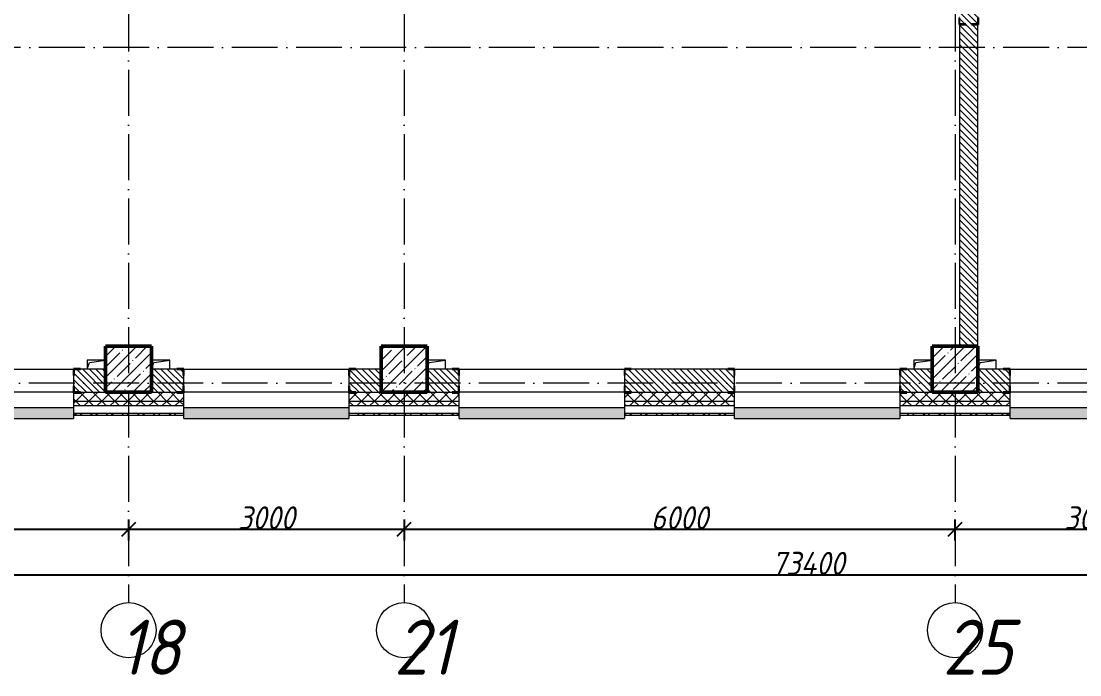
# Model space of a CAD drawing. Header units: millimetres. Extents: x -606178 to 312196, y -19338 to 632709.
# Drawn here: x -400051 to -388521, y 503900 to 511013 of the extents above; entities that cross this region are included whole.
import ezdxf

# ---------------------------------------------------------------- set-up
doc = ezdxf.new("R2010")
doc.units = ezdxf.units.MM
doc.linetypes.add('50_200_ШТРИХ_1Т_ш5_п1_п1_', pattern=[700, 500, -100, 0, -100])
for name, color, linetype, lineweight in [('A-____-____-DIMS', 7, 'Continuous', 9), ('A-GENM-____-MCUT', 7, 'Continuous', 25), ('A-GENM-____-OTLN', 7, 'Continuous', 9), ('A-GENM-____-OTLN-1', 7, 'Continuous', 25), ('A-GLAZ-____-OTLN', 7, 'Continuous', 9), ('A-WALL-____-MCUT', 7, 'Continuous', 13), ('A-WALL-____-MCUT-1', 7, 'Continuous', 9), ('A-WALL-____-OTLN', 7, 'Continuous', 9), ('A-WALL-____-PATT-1', 7, 'Continuous', 9), ('A-WALL-FNSH-MCUT-1', 7, 'Continuous', 9), ('S-COLS-____-MCUT', 7, 'Continuous', 50), ('S-COLS-____-OTLN', 7, 'Continuous', 9), ('S-GRID-____-IDEN', 7, 'Continuous', 9), ('S-GRID-____-OTLN-1', 7, '50_200_ШТРИХ_1Т_ш5_п1_п1_', 9)]:
    doc.layers.add(name, color=color, linetype=linetype, lineweight=lineweight)
doc.layers.add('A-GLAZ-____-OTLN-1', color=7, linetype='Continuous', lineweight=9, true_color=0xc0c0c0)
doc.styles.add('ISOCPEUR_I_9', font='isocpeui.ttf', dxfattribs={"width": 0.9, "height": 250})
doc.dimstyles.new('ISO-2_5_0_9К_БОЛЬШОЙ_ОСИ', dxfattribs={"dimscale": 304.8, "dimtxt": 248.995294, "dimasz": 0.492126, "dimexe": 0.393701, "dimexo": 0, "dimgap": 0, "dimtad": 1, "dimdec": 0, "dimzin": 0, "dimdsep": 46, "dimtxsty": 'ISOCPEUR_I_9', "dimblk1": 'OBLIQUE', "dimblk2": 'OBLIQUE', "dimsah": 1, "dimcen": 0.09, "dimdle": 0.393701, "dimazin": 0, "dimtfac": 1, "dimtdec": 4, "dimtix": 1, "dimtmove": 0, "dimatfit": 3, "dimfxl": 1, "dimtvp": 1, "dimtolj": 1, "dimtzin": 0, "dimarcsym": 2})
pattern_1 = [(135, (-425830.77, 451794.26), (-35.35534, -35.35534), [])]
pattern_2 = [(45, (-425830.77, 451794.26), (-70.71068, 70.71068), []), (135, (-425830.77, 451794.26), (-70.71068, -70.71068), [])]

# ---------------------------------------------------------------- blocks, each defined once
blk = doc.blocks.new('BSC_Колонна _Прямоугольная - 500х500-25642906-АР1_План отверстий 1 этажа в осях 1-64_Ю-ЯЯ')
at = {"layer": 'S-COLS-____-OTLN'}
h = blk.add_hatch(dxfattribs=at)
h.set_pattern_fill('FP_22', color=256, style=0, pattern_type=2)
h.set_pattern_definition([(45, (-26950, -55431.04), (-114.04925, 114.04925), []), (45, (-26835.95, -55431.04), (-114.04925, 114.04925), [201.613, -40.323, 3.353, -36.97])])
h.paths.add_polyline_path([(-250, -250), (250, -250), (250, 250), (-250, 250), (-250, 178)], flags=0)
at = {"layer": 'S-COLS-____-MCUT'}
for p, q in [((250, 250), (-250, 250)), ((-250, 250), (-250, -250)), ((250, -250), (250, 250)), ((-250, -250), (250, -250))]:
    blk.add_line(p, q, dxfattribs=at)
blk = doc.blocks.new('BSC_Колонна _Прямоугольная - 500х500-V18-АР1_План отверстий 1 этажа в осях 1-64_Ю-ЯЯ')
at = {"layer": 'S-COLS-____-OTLN'}
h = blk.add_hatch(dxfattribs=at)
h.set_pattern_fill('FP_24', color=256, style=0, pattern_type=2)
h.set_pattern_definition([(45, (-35950, -55431.04), (-114.04925, 114.04925), []), (45, (-35835.95, -55431.04), (-114.04925, 114.04925), [201.613, -40.323, 3.353, -36.97])])
h.paths.add_polyline_path([(-250, -250), (250, -250), (250, 250), (-250, 250), (-250, 178)], flags=0)
at = {"layer": 'S-COLS-____-MCUT'}
for p, q in [((250, 250), (-250, 250)), ((-250, 250), (-250, -250)), ((250, -250), (250, 250)), ((-250, -250), (250, -250))]:
    blk.add_line(p, q, dxfattribs=at)
blk = doc.blocks.new('BSC_Колонна _Прямоугольная - 500х500-V52-АР1_План отверстий 1 этажа в осях 1-64_Ю-ЯЯ')
at = {"layer": 'S-COLS-____-OTLN'}
h = blk.add_hatch(dxfattribs=at)
h.set_pattern_fill('FP_59', color=256, style=0, pattern_type=2)
h.set_pattern_definition([(45, (-29950, -55431.04), (-114.04925, 114.04925), []), (45, (-29835.95, -55431.04), (-114.04925, 114.04925), [201.613, -40.323, 3.353, -36.97])])
h.paths.add_polyline_path([(-250, -250), (250, -250), (250, 250), (-250, 250)], flags=0)
at = {"layer": 'S-COLS-____-MCUT'}
for p, q in [((250, 250), (-250, 250)), ((-250, 250), (-250, -250)), ((250, -250), (250, 250)), ((-250, -250), (250, -250))]:
    blk.add_line(p, q, dxfattribs=at)
blk = doc.blocks.new('Фахверк_СКБ_Уголок - 250_2700-27497298-АР1_План отверстий 1 этажа в осях 1-64_Ю-ЯЯ')
at = {"layer": 'A-GENM-____-MCUT'}
for p, q in [((200, 181), (125, 181)), ((125, 181), (125, 106)), ((131, 106), (131, 175)), ((131, 175), (200, 175)), ((200, 175), (200, 181)), ((125, 106), (131, 106)), ((131, -6), (125, -6)), ((125, -6), (125, -81)), ((125, -81), (200, -81)), ((131, -75), (131, -6)), ((200, -75), (131, -75)), ((200, -81), (200, -75))]:
    blk.add_line(p, q, dxfattribs=at)
blk = doc.blocks.new('Фахверк_СКБ_Уголок - 200_3600-27915153-АР1_План отверстий 1 этажа в осях 1-64_Ю-ЯЯ')
at = {"layer": 'A-GENM-____-MCUT'}
for p, q in [((125, 156), (50, 156)), ((50, 156), (50, 150)), ((50, 150), (119, 150)), ((119, 150), (119, 81)), ((125, 81), (125, 156)), ((119, 81), (125, 81)), ((125, 19), (119, 19)), ((119, 19), (119, -50)), ((125, -56), (125, 19)), ((119, -50), (50, -50)), ((50, -50), (50, -56)), ((50, -56), (125, -56))]:
    blk.add_line(p, q, dxfattribs=at)
blk = doc.blocks.new('AR_Отверстие прямоугольное _в плите_ - AR_Отверстие прямоугольное _в плите_-V206-АР1_План отверстий 1 этажа в осях 1-64_Ю-ЯЯ')
at = {"layer": 'A-GENM-____-OTLN'}
for p, q in [((100, 50), (-100, 50)), ((-100, -50), (-75, 25)), ((-75, 25), (100, 50)), ((100, -50), (100, 50))]:
    blk.add_line(p, q, dxfattribs=at)
blk = doc.blocks.new('AR_Отверстие прямоугольное _в плите_ - AR_Отверстие прямоугольное _в плите_-V228-АР1_План отверстий 1 этажа в осях 1-64_Ю-ЯЯ')
at = {"layer": 'A-GENM-____-OTLN'}
for p, q in [((100, 50), (-100, 50)), ((-100, 50), (-100, -50)), ((-100, -50), (-75, 25)), ((-75, 25), (100, 50))]:
    blk.add_line(p, q, dxfattribs=at)
blk = doc.blocks.new('Отлив_СКБ - Отлив витража_120_НВФ-31885687-АР1_План отверстий 1 этажа в осях 1-64_Ю-ЯЯ')
at = {"layer": 'A-GLAZ-____-OTLN-1'}
for points in [[(0, -2), (1800, -2), (1800, 0), (0, 0)], [(877, -120), (1800, -120), (1800, -2), (0, -2), (0, -120)]]:
    blk.add_hatch(color=256, dxfattribs=at).paths.add_polyline_path(points, flags=0)
at = {"layer": 'A-GLAZ-____-OTLN'}
for p, q in [((0, 0), (1800, 0)), ((1800, -2), (0, -2)), ((0, -120), (0, -83)), ((1800, -83), (1800, -120)), ((0, -120), (1800, -120))]:
    blk.add_line(p, q, dxfattribs=at)
blk = doc.blocks.new('Ось сетки - Круг_Ø6_00__ISO-2_5_0_9K_-25732049-АР1_План отверстий 1 этажа в осях 1-64_Ю-ЯЯ')
at = {"layer": 'S-GRID-____-IDEN'}
blk.add_circle((0, 0), 3, dxfattribs=at)
blk = doc.blocks.new('_Oblique')
at = {"color": 0, "linetype": 'ByBlock', "lineweight": -2}
blk.add_line((-0.5, -0.5), (0.5, 0.5), dxfattribs=at)
blk = doc.blocks.new('*D4330')
at = {"layer": 'A-____-____-DIMS', "color": 0, "lineweight": -2, "transparency": 16777216}
for p, q in [((-404881, 505589), (-404881, 505363)), ((-398881, 505589), (-398881, 505363)), ((-405001, 505483), (-398761, 505483))]:
    blk.add_line(p, q, dxfattribs=at)
at = {"layer": 'Defpoints', "color": 0, "transparency": 16777216}
for p in [(-404881, 505589), (-398881, 505589), (-398881, 505483)]:
    blk.add_point(p, dxfattribs=at)
at = {"layer": 'A-____-____-DIMS', "color": 0, "lineweight": -2, "transparency": 16777216, "xscale": 150, "yscale": 150, "zscale": 150, "rotation": 180}
blk.add_blockref('_Oblique', (-404881, 505483), dxfattribs=at)
at = {"layer": 'A-____-____-DIMS', "color": 0, "lineweight": -2, "transparency": 16777216, "xscale": 150, "yscale": 150, "zscale": 150}
blk.add_blockref('_Oblique', (-398881, 505483), dxfattribs=at)
at = {"layer": 'A-____-____-DIMS', "color": 0, "transparency": 16777216, "insert": (-401881, 505608), "char_height": 250, "width": 758.48, "attachment_point": 5, "style": 'ISOCPEUR_I_9'}
blk.add_mtext('\\A1;6000', dxfattribs=at)
blk = doc.blocks.new('*D4331')
at = {"layer": 'A-____-____-DIMS', "color": 0, "lineweight": -2, "transparency": 16777216}
for p, q in [((-398881, 505589), (-398881, 505363)), ((-395881, 505589), (-395881, 505363)), ((-399001, 505483), (-395761, 505483))]:
    blk.add_line(p, q, dxfattribs=at)
at = {"layer": 'Defpoints', "color": 0, "transparency": 16777216}
for p in [(-398881, 505589), (-395881, 505589), (-395881, 505483)]:
    blk.add_point(p, dxfattribs=at)
at = {"layer": 'A-____-____-DIMS', "color": 0, "lineweight": -2, "transparency": 16777216, "xscale": 150, "yscale": 150, "zscale": 150, "rotation": 180}
blk.add_blockref('_Oblique', (-398881, 505483), dxfattribs=at)
at = {"layer": 'A-____-____-DIMS', "color": 0, "lineweight": -2, "transparency": 16777216, "xscale": 150, "yscale": 150, "zscale": 150}
blk.add_blockref('_Oblique', (-395881, 505483), dxfattribs=at)
at = {"layer": 'A-____-____-DIMS', "color": 0, "transparency": 16777216, "insert": (-397381, 505608), "char_height": 250, "width": 758.48, "attachment_point": 5, "style": 'ISOCPEUR_I_9'}
blk.add_mtext('\\A1;3000', dxfattribs=at)
blk = doc.blocks.new('*D4332')
at = {"layer": 'A-____-____-DIMS', "color": 0, "lineweight": -2, "transparency": 16777216}
for p, q in [((-395881, 505589), (-395881, 505363)), ((-389881, 505589), (-389881, 505363)), ((-396001, 505483), (-389761, 505483))]:
    blk.add_line(p, q, dxfattribs=at)
at = {"layer": 'Defpoints', "color": 0, "transparency": 16777216}
for p in [(-395881, 505589), (-389881, 505589), (-389881, 505483)]:
    blk.add_point(p, dxfattribs=at)
at = {"layer": 'A-____-____-DIMS', "color": 0, "lineweight": -2, "transparency": 16777216, "xscale": 150, "yscale": 150, "zscale": 150, "rotation": 180}
blk.add_blockref('_Oblique', (-395881, 505483), dxfattribs=at)
at = {"layer": 'A-____-____-DIMS', "color": 0, "lineweight": -2, "transparency": 16777216, "xscale": 150, "yscale": 150, "zscale": 150}
blk.add_blockref('_Oblique', (-389881, 505483), dxfattribs=at)
at = {"layer": 'A-____-____-DIMS', "color": 0, "transparency": 16777216, "insert": (-392881, 505608), "char_height": 250, "width": 758.48, "attachment_point": 5, "style": 'ISOCPEUR_I_9'}
blk.add_mtext('\\A1;6000', dxfattribs=at)
blk = doc.blocks.new('*D4333')
at = {"layer": 'A-____-____-DIMS', "color": 0, "lineweight": -2, "transparency": 16777216}
for p, q in [((-389881, 505589), (-389881, 505363)), ((-386881, 505589), (-386881, 505363)), ((-390001, 505483), (-386761, 505483))]:
    blk.add_line(p, q, dxfattribs=at)
at = {"layer": 'Defpoints', "color": 0, "transparency": 16777216}
for p in [(-389881, 505589), (-386881, 505589), (-386881, 505483)]:
    blk.add_point(p, dxfattribs=at)
at = {"layer": 'A-____-____-DIMS', "color": 0, "lineweight": -2, "transparency": 16777216, "xscale": 150, "yscale": 150, "zscale": 150, "rotation": 180}
blk.add_blockref('_Oblique', (-389881, 505483), dxfattribs=at)
at = {"layer": 'A-____-____-DIMS', "color": 0, "lineweight": -2, "transparency": 16777216, "xscale": 150, "yscale": 150, "zscale": 150}
blk.add_blockref('_Oblique', (-386881, 505483), dxfattribs=at)
at = {"layer": 'A-____-____-DIMS', "color": 0, "transparency": 16777216, "insert": (-388381, 505608), "char_height": 250, "width": 758.48, "attachment_point": 5, "style": 'ISOCPEUR_I_9'}
blk.add_mtext('\\A1;3000', dxfattribs=at)
blk = doc.blocks.new('*D4410')
at = {"layer": 'A-____-____-DIMS', "color": 0, "lineweight": -2, "transparency": 16777216}
for p, q in [((-428181, 505092), (-428181, 504866)), ((-354781, 505092), (-354781, 504866)), ((-428301, 504986), (-354661, 504986))]:
    blk.add_line(p, q, dxfattribs=at)
at = {"layer": 'Defpoints', "color": 0, "transparency": 16777216}
for p in [(-428181, 505092), (-354781, 505092), (-354781, 504986)]:
    blk.add_point(p, dxfattribs=at)
at = {"layer": 'A-____-____-DIMS', "color": 0, "lineweight": -2, "transparency": 16777216, "xscale": 150, "yscale": 150, "zscale": 150, "rotation": 180}
blk.add_blockref('_Oblique', (-428181, 504986), dxfattribs=at)
at = {"layer": 'A-____-____-DIMS', "color": 0, "lineweight": -2, "transparency": 16777216, "xscale": 150, "yscale": 150, "zscale": 150}
blk.add_blockref('_Oblique', (-354781, 504986), dxfattribs=at)
at = {"layer": 'A-____-____-DIMS', "color": 0, "transparency": 16777216, "insert": (-391481, 505113), "char_height": 250, "width": 971.08, "attachment_point": 5, "style": 'ISOCPEUR_I_9'}
blk.add_mtext('\\A1;73400', dxfattribs=at)

msp = doc.modelspace()

# ---------------------------------------------------------------- hatches: boundary and pattern name
at = {"layer": 'A-WALL-____-PATT-1'}
h = msp.add_hatch(dxfattribs=at)
h.set_pattern_fill('FP_6', color=256, style=0, pattern_type=2)
h.set_pattern_definition(pattern_1)
h.paths.add_polyline_path([(-389830.7712, 507475.3011), (-389630.7712, 507475.3011), (-389630.7712, 510975.3011), (-389699.7712, 510975.3011), (-389699.7712, 510981.3011), (-389630.7712, 510981.3011), (-389630.7712, 514475.3011), (-389830.7712, 514475.3011), (-389830.7712, 510981.3011), (-389761.7712, 510981.3011), (-389761.7712, 510975.3011), (-389830.7712, 510975.3011), (-389830.7712, 509018.1171)], flags=0)
h = msp.add_hatch(dxfattribs=at)
h.set_pattern_fill('FP_6', color=256, style=0, pattern_type=2)
h.set_pattern_definition(pattern_1)
h.paths.add_polyline_path([(-399130.7712, 506975.3011), (-399130.7712, 507225.3011), (-399474.7712, 507225.3011), (-399474.7712, 507156.3011), (-399480.7712, 507156.3011), (-399480.7712, 507044.3011), (-399474.7712, 507044.3011), (-399474.7712, 506975.3011), (-399333.6699, 506975.3011)], flags=0)
h.paths.add_polyline_path([(-402405.7712, 506975.3011), (-401286.7712, 506975.3011), (-401286.7712, 507044.3011), (-401280.7712, 507044.3011), (-401280.7712, 507156.3011), (-401286.7712, 507156.3011), (-401286.7712, 507225.3011), (-402474.7712, 507225.3011), (-402474.7712, 507156.3011), (-402480.7712, 507156.3011), (-402480.7712, 507044.3011), (-402474.7712, 507044.3011), (-402474.7712, 506975.3011)], flags=0)
h.paths.add_polyline_path([(-404355.7712, 506975.3011), (-404286.7712, 506975.3011), (-404286.7712, 507044.3011), (-404280.7712, 507044.3011), (-404280.7712, 507156.3011), (-404286.7712, 507156.3011), (-404286.7712, 507225.3011), (-404630.7712, 507225.3011), (-404630.7712, 506975.3011)], flags=0)
h = msp.add_hatch(dxfattribs=at)
h.set_pattern_fill('FP_6', color=256, style=0, pattern_type=2)
h.set_pattern_definition(pattern_1)
h.paths.add_polyline_path([(-396474.7712, 506975.3011), (-396130.7712, 506975.3011), (-396130.7712, 507225.3011), (-396474.7712, 507225.3011), (-396474.7712, 507156.3011), (-396480.7712, 507156.3011), (-396480.7712, 507044.3011), (-396474.7712, 507044.3011)], flags=0)
h.paths.add_polyline_path([(-398355.7712, 506975.3011), (-398286.7712, 506975.3011), (-398286.7712, 507044.3011), (-398280.7712, 507044.3011), (-398280.7712, 507156.3011), (-398286.7712, 507156.3011), (-398286.7712, 507225.3011), (-398630.7712, 507225.3011), (-398630.7712, 506975.3011), (-398449.9196, 506975.3011)], flags=0)
h = msp.add_hatch(dxfattribs=at)
h.set_pattern_fill('FP_6', color=256, style=0, pattern_type=2)
h.set_pattern_definition(pattern_1)
h.paths.add_polyline_path([(-392286.7712, 506975.3011), (-392286.7712, 507044.3011), (-392280.7712, 507044.3011), (-392280.7712, 507156.3011), (-392286.7712, 507156.3011), (-392286.7712, 507225.3011), (-393474.7712, 507225.3011), (-393474.7712, 507156.3011), (-393480.7712, 507156.3011), (-393480.7712, 507044.3011), (-393474.7712, 507044.3011), (-393474.7712, 506975.3011), (-392355.7712, 506975.3011)], flags=0)
h.paths.add_polyline_path([(-390474.7712, 506975.3011), (-390130.7712, 506975.3011), (-390130.7712, 507225.3011), (-390474.7712, 507225.3011), (-390474.7712, 507156.3011), (-390480.7712, 507156.3011), (-390480.7712, 507044.3011), (-390474.7712, 507044.3011)], flags=0)
h.paths.add_polyline_path([(-395286.7712, 506975.3011), (-395286.7712, 507044.3011), (-395280.7712, 507044.3011), (-395280.7712, 507156.3011), (-395286.7712, 507156.3011), (-395286.7712, 507225.3011), (-395630.7712, 507225.3011), (-395630.7712, 506975.3011), (-395355.7712, 506975.3011)], flags=0)
h = msp.add_hatch(dxfattribs=at)
h.set_pattern_fill('FP_6', color=256, style=0, pattern_type=2)
h.set_pattern_definition(pattern_1)
h.paths.add_polyline_path([(-387130.7712, 506975.3011), (-387130.7712, 507225.3011), (-387474.7712, 507225.3011), (-387474.7712, 507156.3011), (-387480.7712, 507156.3011), (-387480.7712, 507044.3011), (-387474.7712, 507044.3011), (-387474.7712, 506975.3011), (-387405.7712, 506975.3011)], flags=0)
h.paths.add_polyline_path([(-389286.7712, 506975.3011), (-389286.7712, 507044.3011), (-389280.7712, 507044.3011), (-389280.7712, 507156.3011), (-389286.7712, 507156.3011), (-389286.7712, 507225.3011), (-389630.7712, 507225.3011), (-389630.7712, 506975.3011), (-389355.7712, 506975.3011)], flags=0)
h = msp.add_hatch(dxfattribs=at)
h.set_pattern_fill('FP_1', color=256, style=0, pattern_type=2)
h.set_pattern_definition(pattern_2)
h.paths.add_polyline_path([(-381405.7712, 506875.3011), (-380615.7712, 506875.3011), (-380615.7712, 506975.3011), (-381405.7712, 506975.3011), (-381405.7712, 506969.3011), (-381480.7712, 506969.3011), (-381480.7712, 506875.3011)], flags=0)
h.paths.add_polyline_path([(-383426.1639, 506875.3011), (-383280.7712, 506875.3011), (-383280.7712, 506969.3011), (-383355.7712, 506969.3011), (-383355.7712, 506975.3011), (-384405.7712, 506975.3011), (-384405.7712, 506969.3011), (-384480.7712, 506969.3011), (-384480.7712, 506875.3011)], flags=0)
h.paths.add_polyline_path([(-386280.7712, 506875.3011), (-386280.7712, 506969.3011), (-386355.7712, 506969.3011), (-386355.7712, 506975.3011), (-387405.7712, 506975.3011), (-387405.7712, 506969.3011), (-387480.7712, 506969.3011), (-387480.7712, 506875.3011), (-386961.1652, 506875.3011)], flags=0)
h.paths.add_polyline_path([(-390130.7712, 506875.3011), (-389280.7712, 506875.3011), (-389280.7712, 506969.3011), (-389355.7712, 506969.3011), (-389355.7712, 506975.3011), (-390405.7712, 506975.3011), (-390405.7712, 506969.3011), (-390480.7712, 506969.3011), (-390480.7712, 506875.3011), (-390405.7712, 506875.3011)], flags=0)
h.paths.add_polyline_path([(-392280.7712, 506875.3011), (-392280.7712, 506969.3011), (-392355.7712, 506969.3011), (-392355.7712, 506975.3011), (-393405.7712, 506975.3011), (-393405.7712, 506969.3011), (-393480.7712, 506969.3011), (-393480.7712, 506875.3011), (-392286.7712, 506875.3011)], flags=0)
h.paths.add_polyline_path([(-395280.7712, 506875.3011), (-395280.7712, 506969.3011), (-395355.7712, 506969.3011), (-395355.7712, 506975.3011), (-396405.7712, 506975.3011), (-396405.7712, 506969.3011), (-396480.7712, 506969.3011), (-396480.7712, 506875.3011), (-395798.6686, 506875.3011)], flags=0)
h.paths.add_polyline_path([(-399333.6699, 506875.3011), (-398280.7712, 506875.3011), (-398280.7712, 506969.3011), (-398355.7712, 506969.3011), (-398355.7712, 506975.3011), (-399405.7712, 506975.3011), (-399405.7712, 506969.3011), (-399480.7712, 506969.3011), (-399480.7712, 506875.3011)], flags=0)
h.paths.add_polyline_path([(-401280.7712, 506875.3011), (-401280.7712, 506969.3011), (-401355.7712, 506969.3011), (-401355.7712, 506975.3011), (-402405.7712, 506975.3011), (-402405.7712, 506969.3011), (-402480.7712, 506969.3011), (-402480.7712, 506875.3011), (-401984.9209, 506875.3011)], flags=0)
h.paths.add_polyline_path([(-405480.7712, 506875.3011), (-404280.7712, 506875.3011), (-404280.7712, 506969.3011), (-404355.7712, 506969.3011), (-404355.7712, 506975.3011), (-405405.7712, 506975.3011), (-405405.7712, 506969.3011), (-405480.7712, 506969.3011)], flags=0)
h.paths.add_polyline_path([(-407630.7712, 506875.3011), (-407280.7712, 506875.3011), (-407280.7712, 506969.3011), (-407355.7712, 506969.3011), (-407355.7712, 506975.3011), (-408405.7712, 506975.3011), (-408405.7712, 506969.3011), (-408480.7712, 506969.3011), (-408480.7712, 506875.3011), (-408130.7712, 506875.3011)], flags=0)
h.paths.add_polyline_path([(-409938.6739, 506875.3011), (-409480.7712, 506875.3011), (-409480.7712, 506969.3011), (-409555.7712, 506969.3011), (-409555.7712, 506975.3011), (-416180.7712, 506975.3011), (-416180.7712, 506875.3011), (-411706.1746, 506875.3011)], flags=0)
h.paths.add_polyline_path([(-417580.7712, 506875.3011), (-417580.7712, 506975.3011), (-418180.7712, 506975.3011), (-418180.7712, 506875.3011)], flags=0)
h.paths.add_polyline_path([(-420280.7712, 506875.3011), (-420280.7712, 506975.3011), (-428280.7712, 506975.3011), (-428280.7712, 506875.3011), (-422311.1786, 506875.3011)], flags=0)
h = msp.add_hatch(dxfattribs=at)
h.set_pattern_fill('FP_1', color=256, style=0, pattern_type=2)
h.set_pattern_definition(pattern_2)
h.paths.add_polyline_path([(-380615.7712, 506825.3011), (-380615.7712, 506875.3011), (-381480.7712, 506875.3011), (-381480.7712, 506825.3011), (-380774.9129, 506825.3011)], flags=0)
h.paths.add_polyline_path([(-383426.1639, 506825.3011), (-383280.7712, 506825.3011), (-383280.7712, 506875.3011), (-384480.7712, 506875.3011), (-384480.7712, 506825.3011)], flags=0)
h.paths.add_polyline_path([(-386280.7712, 506825.3011), (-386280.7712, 506875.3011), (-387480.7712, 506875.3011), (-387480.7712, 506825.3011), (-386961.1652, 506825.3011)], flags=0)
h.paths.add_polyline_path([(-389280.7712, 506825.3011), (-389280.7712, 506875.3011), (-390480.7712, 506875.3011), (-390480.7712, 506825.3011), (-389612.4162, 506825.3011)], flags=0)
h.paths.add_polyline_path([(-392280.7712, 506825.3011), (-392280.7712, 506875.3011), (-393480.7712, 506875.3011), (-393480.7712, 506825.3011), (-393147.4176, 506825.3011)], flags=0)
h.paths.add_polyline_path([(-398449.9196, 506825.3011), (-398280.7712, 506825.3011), (-398280.7712, 506875.3011), (-399480.7712, 506875.3011), (-399480.7712, 506825.3011), (-398891.7947, 506825.3011)], flags=0)
h.paths.add_polyline_path([(-396480.7712, 506825.3011), (-395280.7712, 506825.3011), (-395280.7712, 506875.3011), (-396480.7712, 506875.3011)], flags=0)
h.paths.add_polyline_path([(-402480.7712, 506825.3011), (-401280.7712, 506825.3011), (-401280.7712, 506875.3011), (-402480.7712, 506875.3011)], flags=0)
h.paths.add_polyline_path([(-405480.7712, 506825.3011), (-404280.7712, 506825.3011), (-404280.7712, 506875.3011), (-405480.7712, 506875.3011)], flags=0)
h.paths.add_polyline_path([(-408480.7712, 506825.3011), (-407280.7712, 506825.3011), (-407280.7712, 506875.3011), (-408480.7712, 506875.3011)], flags=0)
h.paths.add_polyline_path([(-409938.6739, 506825.3011), (-409480.7712, 506825.3011), (-409480.7712, 506875.3011), (-416180.7712, 506875.3011), (-416180.7712, 506825.3011), (-411706.1746, 506825.3011)], flags=0)
h.paths.add_polyline_path([(-417580.7712, 506825.3011), (-417580.7712, 506875.3011), (-418180.7712, 506875.3011), (-418180.7712, 506825.3011)], flags=0)
h.paths.add_polyline_path([(-420280.7712, 506825.3011), (-420280.7712, 506875.3011), (-428380.7712, 506875.3011), (-428380.7712, 506825.3011), (-422311.1786, 506825.3011)], flags=0)
h = msp.add_hatch(dxfattribs=at)
h.set_pattern_fill('FP_3', color=256, style=0, pattern_type=2)
h.set_pattern_definition([(45, (-425830.77, 451794.26), (-85.53659, 85.53659), []), (45, (-425773.75, 451794.26), (-85.53659, 85.53659), [])])
h.paths.add_polyline_path([(-380774.9129, 506725.3011), (-380615.7712, 506725.3011), (-380615.7712, 506745.3011), (-381480.7712, 506745.3011), (-381480.7712, 506725.3011)], flags=0)
h.paths.add_polyline_path([(-383426.1639, 506725.3011), (-383280.7712, 506725.3011), (-383280.7712, 506745.3011), (-384480.7712, 506745.3011), (-384480.7712, 506725.3011)], flags=0)
h.paths.add_polyline_path([(-386961.1652, 506725.3011), (-386280.7712, 506725.3011), (-386280.7712, 506745.3011), (-387480.7712, 506745.3011), (-387480.7712, 506725.3011)], flags=0)
h.paths.add_polyline_path([(-389612.4162, 506725.3011), (-389280.7712, 506725.3011), (-389280.7712, 506745.3011), (-390480.7712, 506745.3011), (-390480.7712, 506725.3011), (-390054.2914, 506725.3011)], flags=0)
h.paths.add_polyline_path([(-392280.7712, 506725.3011), (-392280.7712, 506745.3011), (-393480.7712, 506745.3011), (-393480.7712, 506725.3011), (-393147.4176, 506725.3011)], flags=0)
h.paths.add_polyline_path([(-395798.6686, 506725.3011), (-395280.7712, 506725.3011), (-395280.7712, 506745.3011), (-396480.7712, 506745.3011), (-396480.7712, 506725.3011)], flags=0)
h.paths.add_polyline_path([(-398449.9196, 506725.3011), (-398280.7712, 506725.3011), (-398280.7712, 506745.3011), (-399480.7712, 506745.3011), (-399480.7712, 506725.3011), (-398891.7947, 506725.3011)], flags=0)
h.paths.add_polyline_path([(-402480.7712, 506725.3011), (-401280.7712, 506725.3011), (-401280.7712, 506745.3011), (-402480.7712, 506745.3011)], flags=0)
h.paths.add_polyline_path([(-404636.1719, 506725.3011), (-404280.7712, 506725.3011), (-404280.7712, 506745.3011), (-405480.7712, 506745.3011), (-405480.7712, 506725.3011)], flags=0)
h.paths.add_polyline_path([(-407280.7712, 506725.3011), (-407280.7712, 506745.3011), (-408480.7712, 506745.3011), (-408480.7712, 506725.3011), (-407287.4229, 506725.3011)], flags=0)
h.paths.add_polyline_path([(-409938.6739, 506725.3011), (-409480.7712, 506725.3011), (-409480.7712, 506745.3011), (-416180.7712, 506745.3011), (-416180.7712, 506725.3011), (-411706.1746, 506725.3011)], flags=0)
h.paths.add_polyline_path([(-418180.7712, 506725.3011), (-417580.7712, 506725.3011), (-417580.7712, 506745.3011), (-418180.7712, 506745.3011)], flags=0)
h.paths.add_polyline_path([(-420280.7712, 506725.3011), (-420280.7712, 506745.3011), (-428510.7712, 506745.3011), (-428510.7712, 506725.3011), (-422311.1786, 506725.3011)], flags=0)

# ---------------------------------------------------------------- linework, layer by layer
at = {"layer": 'A-WALL-____-MCUT'}
for p, q in [((-389830.7712, 510975.3011), (-389830.7712, 507475.3011)), ((-389630.7712, 507475.3011), (-389630.7712, 510975.3011)), ((-399130.7712, 507225.3011), (-399405.7712, 507225.3011)), ((-398355.7712, 507225.3011), (-398630.7712, 507225.3011)), ((-396130.7712, 507225.3011), (-396405.7712, 507225.3011)), ((-395355.7712, 507225.3011), (-395630.7712, 507225.3011)), ((-392355.7712, 507225.3011), (-393405.7712, 507225.3011)), ((-390130.7712, 507225.3011), (-390405.7712, 507225.3011)), ((-389355.7712, 507225.3011), (-389630.7712, 507225.3011)), ((-399480.7712, 507156.3011), (-399480.7712, 507044.3011)), ((-398280.7712, 507044.3011), (-398280.7712, 507156.3011)), ((-396480.7712, 507156.3011), (-396480.7712, 507044.3011)), ((-395280.7712, 507044.3011), (-395280.7712, 507156.3011)), ((-393480.7712, 507156.3011), (-393480.7712, 507044.3011)), ((-392280.7712, 507044.3011), (-392280.7712, 507156.3011)), ((-390480.7712, 507156.3011), (-390480.7712, 507044.3011)), ((-389280.7712, 507044.3011), (-389280.7712, 507156.3011)), ((-399480.7712, 506969.3011), (-399480.7712, 506745.3011)), ((-398280.7712, 506745.3011), (-398280.7712, 506969.3011)), ((-396480.7712, 506969.3011), (-396480.7712, 506745.3011)), ((-395280.7712, 506745.3011), (-395280.7712, 506969.3011)), ((-393480.7712, 506969.3011), (-393480.7712, 506745.3011)), ((-392280.7712, 506745.3011), (-392280.7712, 506969.3011)), ((-390480.7712, 506969.3011), (-390480.7712, 506745.3011)), ((-389280.7712, 506745.3011), (-389280.7712, 506969.3011)), ((-398280.7712, 506745.3011), (-399480.7712, 506745.3011)), ((-395280.7712, 506745.3011), (-396480.7712, 506745.3011)), ((-392280.7712, 506745.3011), (-393480.7712, 506745.3011)), ((-389280.7712, 506745.3011), (-390480.7712, 506745.3011))]:
    msp.add_line(p, q, dxfattribs=at)
at = {"layer": 'A-WALL-____-MCUT-1'}
for p, q in [((-399405.7712, 506975.3011), (-399130.7712, 506975.3011)), ((-398630.7712, 506975.3011), (-398355.7712, 506975.3011)), ((-396405.7712, 506975.3011), (-396130.7712, 506975.3011)), ((-395630.7712, 506975.3011), (-395355.7712, 506975.3011)), ((-393405.7712, 506975.3011), (-392355.7712, 506975.3011)), ((-390405.7712, 506975.3011), (-390130.7712, 506975.3011)), ((-389630.7712, 506975.3011), (-389355.7712, 506975.3011)), ((-398280.7712, 506875.3011), (-399480.7712, 506875.3011)), ((-395280.7712, 506875.3011), (-396480.7712, 506875.3011)), ((-392280.7712, 506875.3011), (-393480.7712, 506875.3011)), ((-389280.7712, 506875.3011), (-390480.7712, 506875.3011)), ((-398280.7712, 506825.3011), (-399480.7712, 506825.3011)), ((-395280.7712, 506825.3011), (-396480.7712, 506825.3011)), ((-392280.7712, 506825.3011), (-393480.7712, 506825.3011)), ((-389280.7712, 506825.3011), (-390480.7712, 506825.3011))]:
    msp.add_line(p, q, dxfattribs=at)
at = {"layer": 'A-WALL-____-OTLN'}
for p, q in [((-401280.7712, 507225.3011), (-399480.7712, 507225.3011)), ((-398280.7712, 507225.3011), (-396480.7712, 507225.3011)), ((-395280.7712, 507225.3011), (-393480.7712, 507225.3011)), ((-392280.7712, 507225.3011), (-390480.7712, 507225.3011)), ((-389280.7712, 507225.3011), (-387480.7712, 507225.3011)), ((-399480.7712, 506975.3011), (-401280.7712, 506975.3011)), ((-396480.7712, 506975.3011), (-398280.7712, 506975.3011)), ((-393480.7712, 506975.3011), (-395280.7712, 506975.3011)), ((-390480.7712, 506975.3011), (-392280.7712, 506975.3011)), ((-387480.7712, 506975.3011), (-389280.7712, 506975.3011))]:
    msp.add_line(p, q, dxfattribs=at)
at = {"layer": 'A-WALL-FNSH-MCUT-1'}
for p, q in [((-399480.7712, 506745.3011), (-399480.7712, 506725.3011)), ((-399480.7712, 506725.3011), (-398280.7712, 506725.3011)), ((-398280.7712, 506725.3011), (-398280.7712, 506745.3011)), ((-396480.7712, 506745.3011), (-396480.7712, 506725.3011)), ((-396480.7712, 506725.3011), (-395280.7712, 506725.3011)), ((-395280.7712, 506725.3011), (-395280.7712, 506745.3011)), ((-393480.7712, 506745.3011), (-393480.7712, 506725.3011)), ((-393480.7712, 506725.3011), (-392280.7712, 506725.3011)), ((-392280.7712, 506725.3011), (-392280.7712, 506745.3011)), ((-390480.7712, 506745.3011), (-390480.7712, 506725.3011)), ((-390480.7712, 506725.3011), (-389280.7712, 506725.3011)), ((-389280.7712, 506725.3011), (-389280.7712, 506745.3011))]:
    msp.add_line(p, q, dxfattribs=at)
at = {"layer": 'S-GRID-____-OTLN-1'}
for p, q in [((-398880.7712, 542687.1106), (-398880.7712, 504685.847)), ((-395880.7712, 542687.1106), (-395880.7712, 504685.847)), ((-389880.7712, 542687.1106), (-389880.7712, 504685.847)), ((-350350.7307, 510725.3011), (-430499.5414, 510725.3011)), ((-321756.3646, 507075.3011), (-430499.5414, 507075.3011))]:
    msp.add_line(p, q, dxfattribs=at)

# ---------------------------------------------------------------- block references
at = {"layer": 'A-GENM-____-OTLN'}
for name, p in [('AR_Отверстие прямоугольное _в плите_ - AR_Отверстие прямоугольное _в плите_-V228-АР1_План отверстий 1 этажа в осях 1-64_Ю-ЯЯ', (-399230.7712, 507275.3011)), ('AR_Отверстие прямоугольное _в плите_ - AR_Отверстие прямоугольное _в плите_-V206-АР1_План отверстий 1 этажа в осях 1-64_Ю-ЯЯ', (-398530.7712, 507275.3011)), ('AR_Отверстие прямоугольное _в плите_ - AR_Отверстие прямоугольное _в плите_-V206-АР1_План отверстий 1 этажа в осях 1-64_Ю-ЯЯ', (-395530.7712, 507275.3011)), ('AR_Отверстие прямоугольное _в плите_ - AR_Отверстие прямоугольное _в плите_-V228-АР1_План отверстий 1 этажа в осях 1-64_Ю-ЯЯ', (-390230.7712, 507275.3011)), ('AR_Отверстие прямоугольное _в плите_ - AR_Отверстие прямоугольное _в плите_-V206-АР1_План отверстий 1 этажа в осях 1-64_Ю-ЯЯ', (-389530.7712, 507275.3011))]:
    msp.add_blockref(name, p, dxfattribs=at)
at = {"layer": 'A-GENM-____-OTLN-1'}
for name, p, rotation in [('Фахверк_СКБ_Уголок - 200_3600-27915153-АР1_План отверстий 1 этажа в осях 1-64_Ю-ЯЯ', (-389780.7712, 511100.3011), 269.9999999999999), ('Фахверк_СКБ_Уголок - 250_2700-27497298-АР1_План отверстий 1 этажа в осях 1-64_Ю-ЯЯ', (-398155.7712, 507150.3011), 180), ('Фахверк_СКБ_Уголок - 250_2700-27497298-АР1_План отверстий 1 этажа в осях 1-64_Ю-ЯЯ', (-395155.7712, 507150.3011), 180), ('Фахверк_СКБ_Уголок - 250_2700-27497298-АР1_План отверстий 1 этажа в осях 1-64_Ю-ЯЯ', (-392155.7712, 507150.3011), 180), ('Фахверк_СКБ_Уголок - 250_2700-27497298-АР1_План отверстий 1 этажа в осях 1-64_Ю-ЯЯ', (-389155.7712, 507150.3011), 180)]:
    msp.add_blockref(name, p, dxfattribs=dict(at, rotation=rotation))
for p in [(-399605.7712, 507050.3011), (-396605.7712, 507050.3011), (-393605.7712, 507050.3011), (-390605.7712, 507050.3011)]:
    msp.add_blockref('Фахверк_СКБ_Уголок - 250_2700-27497298-АР1_План отверстий 1 этажа в осях 1-64_Ю-ЯЯ', p, dxfattribs=at)
at = {"layer": 'A-GLAZ-____-OTLN'}
for p in [(-401280.7712, 506808.3011), (-398280.7712, 506808.3011), (-395280.7712, 506808.3011), (-392280.7712, 506808.3011), (-389280.7712, 506808.3011)]:
    msp.add_blockref('Отлив_СКБ - Отлив витража_120_НВФ-31885687-АР1_План отверстий 1 этажа в осях 1-64_Ю-ЯЯ', p, dxfattribs=at)
at = {"layer": 'S-COLS-____-OTLN'}
for name, p in [('BSC_Колонна _Прямоугольная - 500х500-25642906-АР1_План отверстий 1 этажа в осях 1-64_Ю-ЯЯ', (-398880.7712, 507225.3011)), ('BSC_Колонна _Прямоугольная - 500х500-V52-АР1_План отверстий 1 этажа в осях 1-64_Ю-ЯЯ', (-395880.7712, 507225.3011)), ('BSC_Колонна _Прямоугольная - 500х500-V18-АР1_План отверстий 1 этажа в осях 1-64_Ю-ЯЯ', (-389880.7712, 507225.3011))]:
    msp.add_blockref(name, p, dxfattribs=at)
at = {"layer": 'S-GRID-____-IDEN', "xscale": 99.99999999999993, "yscale": 99.99999999999993, "zscale": 99.99999999999993, "rotation": 180}
for p in [(-398880.7712, 504385.847), (-395880.7712, 504385.847), (-389880.7712, 504385.847)]:
    msp.add_blockref('Ось сетки - Круг_Ø6_00__ISO-2_5_0_9K_-25732049-АР1_План отверстий 1 этажа в осях 1-64_Ю-ЯЯ', p, dxfattribs=at)

# ---------------------------------------------------------------- texts
at = {"layer": 'S-GRID-____-IDEN', "char_height": 600, "attachment_point": 1, "style": 'ISOCPEUR_I_9'}
for s, insert, width in [('18', (-398991.2929, 504499.7806), 346.329), ('21', (-395991.2929, 504499.7806), 346.329), ('25', (-390015.1429, 504499.7806), 404.0505)]:
    msp.add_mtext(s, dxfattribs=dict(at, insert=insert, width=width))

# ---------------------------------------------------------------- dimensions: what is measured, and where the dimension line sits
at = {"layer": 'A-____-____-DIMS'}
for base, p1, p2, override, picture, middle in [((-398880.7712, 505482.7262), (-404880.7712, 505588.7923), (-398880.7712, 505588.7923), {"dimpost": '<>', "dimfxl": 6000}, '*D4330', (-401880.7712, 505607.7262)), ((-395880.7712, 505482.7262), (-398880.7712, 505588.7923), (-395880.7712, 505588.7923), {"dimpost": '<>', "dimfxl": 3000}, '*D4331', (-397380.7712, 505607.7262)), ((-389880.7712, 505482.7262), (-395880.7712, 505588.7923), (-389880.7712, 505588.7923), {"dimpost": '<>', "dimfxl": 6000}, '*D4332', (-392880.7712, 505607.7262)), ((-386880.7712, 505482.7262), (-389880.7712, 505588.7923), (-386880.7712, 505588.7923), {"dimpost": '<>', "dimfxl": 3000}, '*D4333', (-388380.7712, 505607.7262)), ((-354780.7712, 504985.926), (-428180.7712, 505091.992), (-354780.7712, 505091.992), {"dimpost": '<>', "dimfxl": 73400}, '*D4410', (-391480.7712, 505112.5358))]:
    dim = msp.add_linear_dim(base=base, p1=p1, p2=p2, dimstyle='ISO-2_5_0_9К_БОЛЬШОЙ_ОСИ', override=override, dxfattribs=at)
    dim.commit()
    dim.dimension.update_dxf_attribs({"geometry": picture, "text_midpoint": middle})

doc.saveas('drawing.dxf')
